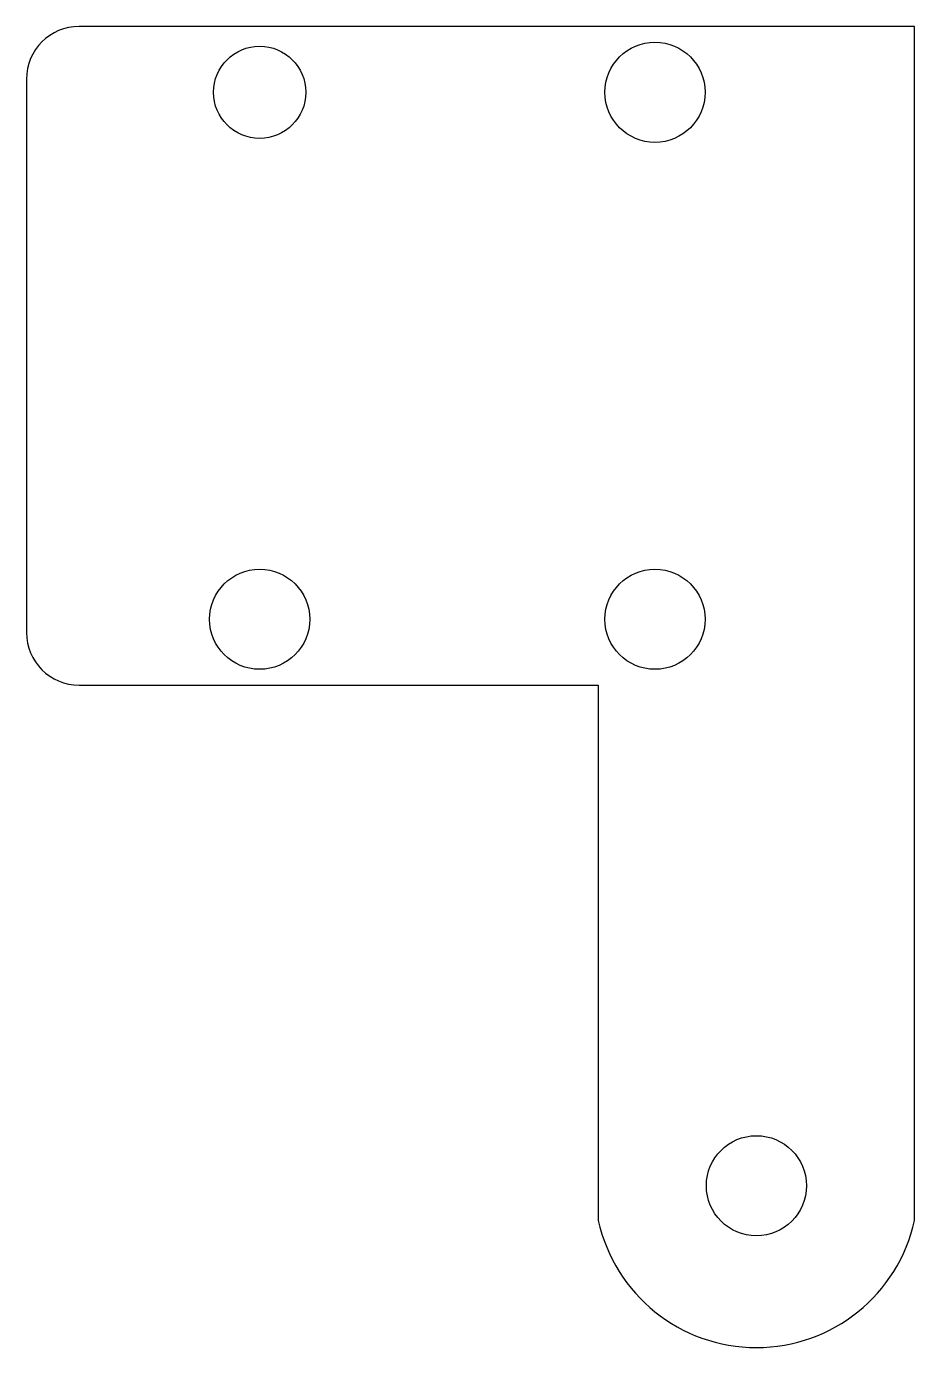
# Model space of a CAD drawing. Header units: millimetres. Extents: x 1 to 34.7, y -37.6 to 12.5.
import ezdxf

# ---------------------------------------------------------------- set-up
doc = ezdxf.new("R2010")
doc.units = ezdxf.units.MM

msp = doc.modelspace()

# ---------------------------------------------------------------- linework, layer by layer
at = {"color": 7, "linetype": 'Continuous', "lineweight": 25}
for p, q in [((34.7, 12.5), (3, 12.5)), ((34.7, -32.814), (34.7, 12.5)), ((1, 10.5), (1, -10.5)), ((3, -12.5), (22.7, -12.5)), ((22.7, -12.5), (22.7, -32.814))]:
    msp.add_line(p, q, dxfattribs=at)
for centre, radius in [((9.85, 10), 1.75), ((24.85, 10), 1.9), ((9.85, -10), 1.9), ((24.85, -10), 1.9), ((28.7, -31.5), 1.9)]:
    msp.add_circle(centre, radius, dxfattribs=at)
for centre, radius, start, end in [((3, 10.5), 2, 90, 180), ((3, -10.5), 2, 180, 270), ((28.7, -31.5), 6.142, 192.3543, 347.6457)]:
    msp.add_arc(centre, radius, start, end, dxfattribs=at)

doc.saveas('drawing.dxf')
